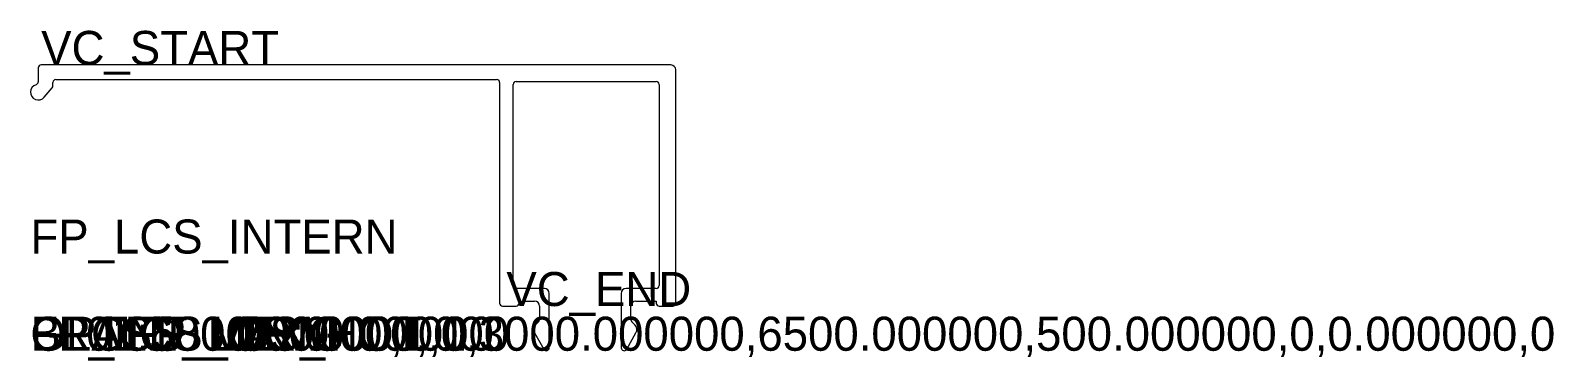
# Model space of a CAD drawing. Header units: metres. Extents: x -29 to 127, y -1 to 186.
# Drawn here: x -29.2 to 127.3, y 151.6 to 185.6 of the extents above.
import ezdxf

# ---------------------------------------------------------------- set-up
doc = ezdxf.new("R2010")
doc.units = ezdxf.units.M

msp = doc.modelspace()

# ---------------------------------------------------------------- linework, layer by layer
for p, q in [((-28.382429, 181.756161), (-28.382429, 180.314462)), ((36.615759, 182.056161), (-28.082429, 182.056161)), ((37.115759, 157.554566), (37.115759, 181.556161)), ((-26.882429, 179.908404), (-26.882429, 180.25941)), ((-26.582429, 180.55941), (18.715759, 180.55941)), ((19.015759, 180.25941), (19.015759, 157.554566)), ((20.415759, 159.354566), (20.415759, 180.05941)), ((20.715759, 180.35941), (35.115443, 180.35941)), ((35.415443, 180.05941), (35.415443, 159.354566)), ((-27.769593, 178.741931), (-26.952615, 179.715568)), ((23.615759, 159.054566), (20.715759, 159.054566)), ((24.115759, 152.954566), (24.115759, 158.554566)), ((31.515443, 158.554566), (31.515443, 152.954566)), ((35.115443, 159.054566), (32.015443, 159.054566)), ((19.315759, 157.254566), (20.715759, 157.254566)), ((21.015759, 157.554566), (21.015759, 157.754566)), ((21.015759, 157.754566), (22.615759, 157.754566)), ((23.115759, 157.254566), (23.115759, 155.847154)), ((32.515443, 155.847154), (32.515443, 157.254566)), ((33.015443, 157.754566), (35.115759, 157.754566)), ((35.115759, 157.754566), (35.115759, 157.554566)), ((35.415759, 157.254566), (36.815759, 157.254566)), ((23.027891, 155.635022), (22.718769, 155.3259)), ((32.912433, 155.3259), (32.603311, 155.635022)), ((22.604496, 154.486225), (23.555647, 152.805093)), ((32.075554, 152.805093), (33.026705, 154.486225))]:
    msp.add_line(p, q)
for centre, radius, start, end in [((-28.082429, 181.756161), 0.3, 90, 180), ((36.615759, 181.556161), 0.5, 0, 90), ((-28.382429, 179.256161), 0.8, 105.82662, 320), ((-28.682429, 180.314462), 0.3, 285.82662, 0), ((-26.582429, 180.25941), 0.3, 90, 180), ((18.715759, 180.25941), 0.3, 0, 90), ((20.715759, 180.05941), 0.3, 90, 180), ((35.115443, 180.05941), 0.3, 0, 90), ((-27.182429, 179.908404), 0.3, 320, 0), ((20.715759, 159.354566), 0.3, 180, 270), ((23.615759, 158.554566), 0.5, 0, 90), ((32.015443, 158.554566), 0.5, 90, 180), ((35.115443, 159.354566), 0.3, 270, 0), ((19.315759, 157.554566), 0.3, 180, 270), ((20.715759, 157.554566), 0.3, 270, 0), ((22.615759, 157.254566), 0.5, 0, 90), ((33.015443, 157.254566), 0.5, 90, 180), ((35.415759, 157.554566), 0.3, 180, 270), ((36.815759, 157.554566), 0.3, 270, 0), ((23.213744, 154.830925), 0.7, 135, 209.500322), ((22.815759, 155.847154), 0.3, 315, 0), ((32.815443, 155.847154), 0.3, 180, 225), ((32.417458, 154.830925), 0.7, 330.499678, 45), ((23.815759, 152.954566), 0.3, 209.883652, 0), ((31.815443, 152.954566), 0.3, 180, 330.116348)]:
    msp.add_arc(centre, radius, start, end)

# ---------------------------------------------------------------- texts
for tag, p in [('VC_START', (-28.082429, 182.056161)), ('FP_LCS_INTERN', (-29.182429, 162.654566)), ('VC_END', (19.717571, 157.254566)), ('OPTI:500.000000,1,0,3000.000000,6500.000000,500.000000,0,0.000000,0', (-29.182429, 152.654566)), ('GLASS_MIN:0.000000', (-29.182429, 152.654566)), ('GLASS_MAX:0.000000', (-29.182429, 152.654566)), ('FRONT_VIEW', (-29.182429, 152.654566)), ('BL01:6800.000000,,1', (-29.182429, 152.654566)), ('FP_LCS_ORIG', (-29.182429, 152.654566)), ('FP_LCS_HOT', (-19.182429, 152.654566))]:
    msp.add_attdef(tag, p, '', height=3.5)

doc.saveas('drawing.dxf')
